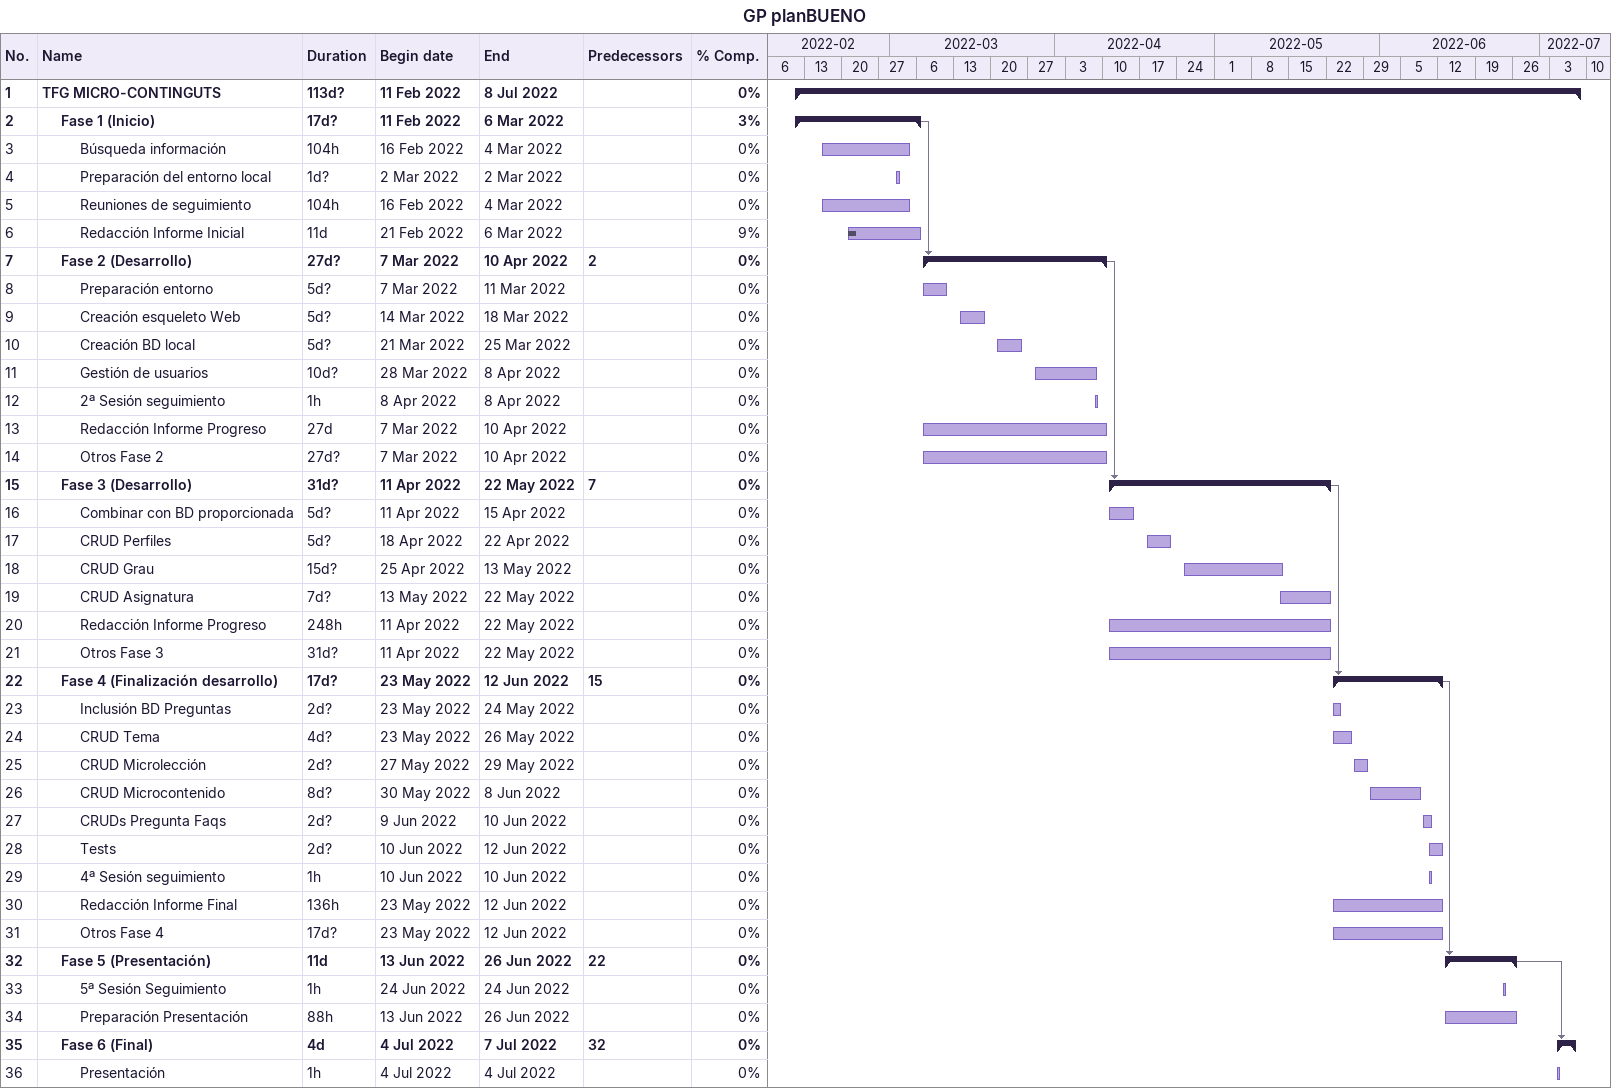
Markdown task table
GP planBUENO

| ID | Level | Task | Duration | Start | Finish | Predecessors | % complete |
|---|---|---|---|---|---|---|---|
| 1 | 1 | **TFG MICRO-CONTINGUTS** | 113d? | 2022-02-11 | 2022-07-08 |  | 0 |
| 2 | 2 | **Fase 1 (Inicio)** | 17d? | 2022-02-11 | 2022-03-06 |  | 3 |
| 3 | 3 | Búsqueda información | 104h | 2022-02-16 | 2022-03-04 |  | 0 |
| 4 | 3 | Preparación del entorno local | 1d? | 2022-03-02 | 2022-03-02 |  | 0 |
| 5 | 3 | Reuniones de seguimiento | 104h | 2022-02-16 | 2022-03-04 |  | 0 |
| 6 | 3 | Redacción Informe Inicial | 11d | 2022-02-21 | 2022-03-06 |  | 9 |
| 7 | 2 | **Fase 2 (Desarrollo)** | 27d? | 2022-03-07 | 2022-04-10 | 2 | 0 |
| 8 | 3 | Preparación entorno | 5d? | 2022-03-07 | 2022-03-11 |  | 0 |
| 9 | 3 | Creación esqueleto Web | 5d? | 2022-03-14 | 2022-03-18 |  | 0 |
| 10 | 3 | Creación BD local | 5d? | 2022-03-21 | 2022-03-25 |  | 0 |
| 11 | 3 | Gestión de usuarios | 10d? | 2022-03-28 | 2022-04-08 |  | 0 |
| 12 | 3 | 2ª Sesión seguimiento | 1h | 2022-04-08 | 2022-04-08 |  | 0 |
| 13 | 3 | Redacción Informe Progreso | 27d | 2022-03-07 | 2022-04-10 |  | 0 |
| 14 | 3 | Otros Fase 2 | 27d? | 2022-03-07 | 2022-04-10 |  | 0 |
| 15 | 2 | **Fase 3 (Desarrollo)** | 31d? | 2022-04-11 | 2022-05-22 | 7 | 0 |
| 16 | 3 | Combinar con BD proporcionada | 5d? | 2022-04-11 | 2022-04-15 |  | 0 |
| 17 | 3 | CRUD Perfiles | 5d? | 2022-04-18 | 2022-04-22 |  | 0 |
| 18 | 3 | CRUD Grau | 15d? | 2022-04-25 | 2022-05-13 |  | 0 |
| 19 | 3 | CRUD Asignatura | 7d? | 2022-05-13 | 2022-05-22 |  | 0 |
| 20 | 3 | Redacción Informe Progreso | 248h | 2022-04-11 | 2022-05-22 |  | 0 |
| 21 | 3 | Otros Fase 3 | 31d? | 2022-04-11 | 2022-05-22 |  | 0 |
| 22 | 2 | **Fase 4 (Finalización desarrollo)** | 17d? | 2022-05-23 | 2022-06-12 | 15 | 0 |
| 23 | 3 | Inclusión BD Preguntas | 2d? | 2022-05-23 | 2022-05-24 |  | 0 |
| 24 | 3 | CRUD Tema | 4d? | 2022-05-23 | 2022-05-26 |  | 0 |
| 25 | 3 | CRUD Microlección | 2d? | 2022-05-27 | 2022-05-29 |  | 0 |
| 26 | 3 | CRUD Microcontenido | 8d? | 2022-05-30 | 2022-06-08 |  | 0 |
| 27 | 3 | CRUDs Pregunta Faqs | 2d? | 2022-06-09 | 2022-06-10 |  | 0 |
| 28 | 3 | Tests | 2d? | 2022-06-10 | 2022-06-12 |  | 0 |
| 29 | 3 | 4ª Sesión seguimiento | 1h | 2022-06-10 | 2022-06-10 |  | 0 |
| 30 | 3 | Redacción Informe Final | 136h | 2022-05-23 | 2022-06-12 |  | 0 |
| 31 | 3 | Otros Fase 4 | 17d? | 2022-05-23 | 2022-06-12 |  | 0 |
| 32 | 2 | **Fase 5 (Presentación)** | 11d | 2022-06-13 | 2022-06-26 | 22 | 0 |
| 33 | 3 | 5ª Sesión Seguimiento | 1h | 2022-06-24 | 2022-06-24 |  | 0 |
| 34 | 3 | Preparación Presentación | 88h | 2022-06-13 | 2022-06-26 |  | 0 |
| 35 | 2 | **Fase 6 (Final)** | 4d | 2022-07-04 | 2022-07-07 | 32 | 0 |
| 36 | 3 | Presentación | 1h | 2022-07-04 | 2022-07-04 |  | 0 |
